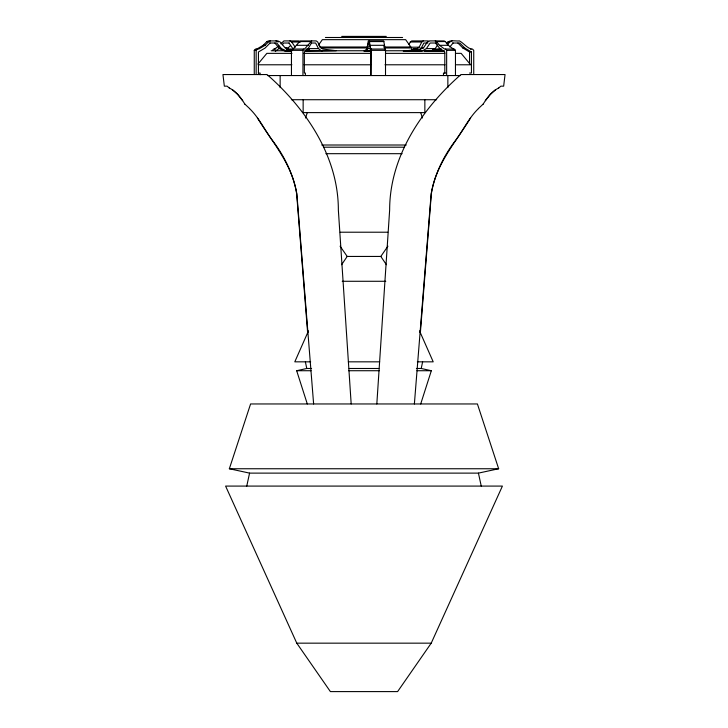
<?xml version="1.0" encoding="UTF-8"?>
<svg xmlns="http://www.w3.org/2000/svg" width="728" height="728" viewBox="0 0 728 728"><rect width="100%" height="100%" fill="white"/><g stroke="black" fill="none" stroke-linecap="round" stroke-linejoin="round"><path stroke-width="1.09" d="M376.822 403.958L389.644 210.037C389.598 157.011 421.275 109.755 459.677 75.657L460.988 74.547L505.05 74.547L503.658 86.159L500.873 86.159L498.68 88.015M420.356 332.814L431.34 193.912C435.481 164.519 455.728 142.206 470.616 117.872M414.378 403.958L431.14 193.912C434.725 174.292 443.579 155.974 455.719 140.231C463.499 129.884 468.95 117.663 478.514 108.545M367.085 51.151L368.423 43.016L369.305 43.016L370.834 51.979L370.616 75.548M416.407 368.486L421.221 368.486L422.622 361.834M246.756 486.086L249.567 473.118L478.433 473.118L498.653 468.75L477.413 403.958L250.587 403.958L229.347 468.75L249.567 473.118M420.702 403.958L431.331 370.725L421.221 368.486M305.523 118.018L307.298 112.612M308.49 330.849L294.795 361.834L310.665 361.834M431.222 643.161L502.402 486.086L225.598 486.086L296.778 643.161L330.394 691.6L397.606 691.6L431.222 643.161L296.778 643.161M408.972 44.599L410.31 41.996L411.748 40.914L427.809 40.914L428.792 41.578M412.221 49.604L416.707 49.04L419.128 47.202L421.812 41.996L423.241 40.914M291.455 75.548L291.455 50.35L292.246 49.04L304.55 49.04L311.684 40.914M302.948 75.548L302.948 50.35L303.749 49.04M293.047 49.04L300.191 40.914L316.252 40.914L317.69 41.996L320.375 47.202L322.795 49.04L336.236 50.723L310.346 51.151L306.998 48.603L318.5 48.603L321.849 51.151M311.511 43.016L308.426 48.066L304.359 51.979L304.359 73.055L305.387 73.055L305.387 75.548M483.055 104.286C487.041 97.898 491.791 91.4 498.689 87.979M453.389 49.04L448.33 45.309L445.354 41.578L444.08 40.914L429.302 40.914L427.436 41.996L423.933 47.202L420.775 49.04L403.267 51.151L422.012 51.151L426.381 48.603L430.139 43.016L436.755 43.016M424.224 51.151L430.839 51.151L435.198 48.603L437.71 44.881M341.596 264.719L347.192 256.438L380.808 256.438L387.915 246.191M318.454 45.163L322.358 39.658L405.642 39.658L410.847 47.002L384.038 47.002M272.536 50.35L273.573 49.04L275.776 49.04M280.862 43.816L283.92 40.914L298.698 40.914L300.564 41.996M282.355 44.699L283.692 43.016L289.207 43.016M286.732 49.367L290.508 45.545M485.312 100.673L490.335 94.413L495.377 89.853M258.04 63.964L266.848 53.362L292.001 53.362M446.391 43.735C449.094 39.075 455.209 41.487 459.505 40.914C463.627 43.152 466.439 47.429 471.134 49.04M447.547 44.599L449.74 41.996L452.07 40.914M449.758 47.011L453.116 43.016M254.263 74.456L254.263 50.35L255.564 49.04L258.759 49.04L265.074 45.309L268.796 41.578L270.388 40.914M256.156 74.456L256.156 50.35L257.457 49.04M256.866 49.04L263.181 45.309L266.903 41.578L268.495 40.914L277.823 40.914L280.153 41.996L284.53 47.202L288.479 49.04L291.764 49.295M270.097 43.016L265.074 48.066L258.449 51.979L258.449 73.055M478.405 108.545L483.074 104.168M419.328 49.877L421.002 48.603L423.887 43.016L427.982 43.016M274.611 49.04L278.824 45.928M275.257 51.324L279.67 48.066M307.298 403.958L296.669 370.725L306.779 368.486L311.593 368.486M434.052 49.468L439.521 49.04M432.659 49.713L441.414 49.04M341.696 36.4L386.304 36.4M325.407 37.492L402.593 37.492M266.903 41.578L268.796 41.578M299.208 41.578L310.71 41.578M369.26 40.914L369.469 41.578L383.847 41.578L385.167 49.04M435.253 40.914L436.527 41.578L445.354 41.578M289.871 40.914L291.737 41.996L299.454 41.996M410.31 41.996L421.812 41.996M447.847 41.996L449.74 41.996M269.324 43.016L276.776 43.016L281.481 48.603L286.932 51.151M311.429 43.016L315.615 43.016L318.5 48.603M452.334 43.016L459.787 43.016L464.819 48.066L471.444 51.979L471.444 73.055L469.551 73.055M263.181 45.309L265.074 45.309M296.924 45.309L308.426 45.309M369.469 41.578L369.961 45.309L384.339 45.309M436.527 41.578L439.503 45.309L448.33 45.309M319.683 47.002L368.414 47.002M409.718 47.202L419.128 47.202M320.93 47.975L367.358 47.975M384.648 47.975L411.538 47.975M285.185 48.066L288.497 48.066M420.62 48.066L423.751 48.066M457.903 43.016L462.926 48.066L464.819 48.066M274.884 43.016L279.588 48.603L281.481 48.603M367.804 48.603L371.116 48.603M413.677 48.603L415.77 48.603M426.381 48.603L435.198 48.603M286.586 49.04L288.479 49.04M411.475 49.04L416.707 49.04M434.953 49.04L435.754 49.04M470.543 49.04L472.436 49.04L473.737 50.35L473.737 74.456M254.263 50.35L256.156 50.35M291.455 50.35L302.948 50.35M370.962 49.04L371.134 50.35L385.512 50.35L385.512 75.548M445.6 49.04L446.646 50.35L455.464 50.35L455.464 75.548M271.189 50.751L292.065 50.751M305.159 50.751L370.707 50.751M385.249 50.751L444.38 50.751M291.391 51.151L285.039 51.151L279.588 48.603M305.897 51.151L309.846 51.151M370.679 51.151L364 51.151L366.885 49.04L368.286 40.914L383.638 40.914L383.847 41.578M431.804 51.151L442.961 51.151M462.926 48.066L469.551 51.979L471.444 51.979M304.022 53.362L370.561 53.362M385.84 53.362L444.826 53.362M455.683 53.362L461.152 53.362L470.643 64.783L456.356 64.783M258.267 64.783L291.91 64.783M304.058 64.783L370.625 64.783M384.976 64.783L445.054 64.783M258.231 73.055L260.124 73.055L260.124 74.72M445.673 73.055L443.47 73.055L443.47 75.548M267.385 75.548L460.615 75.548M291.373 99.718L436.627 99.718M321.758 145.008L406.242 145.008M323.541 147.202L404.459 147.202M325.862 153.681L402.138 153.681M340.231 232.214L387.769 232.214M342.224 281.281L385.776 281.281M348.33 361.834L379.67 361.834M417.335 361.834L433.206 361.834L419.51 330.849M349.194 368.486L378.806 368.486M296.669 370.725L311.047 370.725M348.748 370.725L379.252 370.725M416.953 370.725L431.331 370.725M229.347 468.75L498.653 468.75M304.896 50.305L309.273 50.642M289.871 49.295L292.055 49.468M307.225 49.04L309.409 49.249M306.06 49.777L309.345 50.096M275.93 40.914L278.26 41.996M229.311 87.979C236.172 91.437 241.05 97.843 244.945 104.286M439.503 45.309L444.562 49.04L454.427 49.04L455.464 50.35M232.623 89.853L237.665 94.413L242.688 100.673M244.926 104.168L249.595 108.545M249.486 108.545C259.05 117.663 264.501 129.884 272.281 140.231C284.421 155.974 293.275 174.292 296.86 193.912L313.622 403.958M435.481 43.016L439.503 48.066L444.808 51.979L444.808 73.055M340.085 246.191L347.192 256.438M257.384 117.872C272.272 142.206 292.519 164.519 296.66 193.912L307.644 332.814M380.808 256.438L386.404 264.719M291.737 41.996L295.24 47.202M289.034 43.016L292.802 48.603M229.32 88.015L227.109 86.159L224.342 86.159L222.95 74.547L267.012 74.547L268.323 75.657C306.725 109.755 338.402 157.011 338.356 210.037L351.178 403.958M420.702 112.612L422.477 118.018M369.961 45.309L370.798 49.04L385.339 49.04L385.512 50.35M478.433 473.118L481.244 486.086M305.378 361.834L306.779 368.486M384.066 46.046L384.339 48.066M469.551 51.979L469.551 64.182M447.856 75.548L447.856 87.633M446.646 50.35L446.646 75.548M424.852 99.718L424.852 112.612L303.148 112.612L303.148 99.718M371.134 50.35L371.134 75.548M280.144 75.548L280.144 87.633"/></g></svg>
